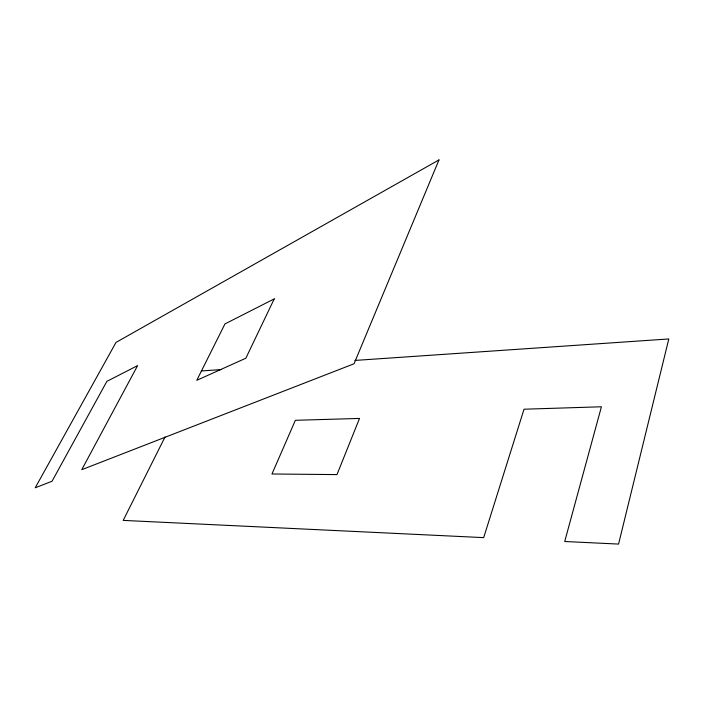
<?xml version="1.0" encoding="UTF-8"?>
<svg xmlns="http://www.w3.org/2000/svg" width="704" height="704" viewBox="0 0 704 704"><rect width="100%" height="100%" fill="white"/><g stroke="black" fill="none" stroke-linecap="round" stroke-linejoin="round"><path stroke-width="1.06" d="M165.044 436.955L123.191 520.397L483.683 537.627L524.022 409.218L601.418 406.771L564.714 541.499L618.57 544.078L668.8 338.95L354.948 360.43M201.318 370.955L221.074 369.6M359.515 418.44L336.978 474.593L271.964 473.994L295.354 420.297L359.515 418.44M438.979 159.922L354.033 363.774L81.77 469.682L137.614 365.614L106.876 381.357L52.043 481.246L35.2 487.802L116.01 342.408L438.979 159.922M274.234 298.892L245.846 358.222L196.777 380.318L224.954 323.928L274.234 298.892"/></g></svg>
